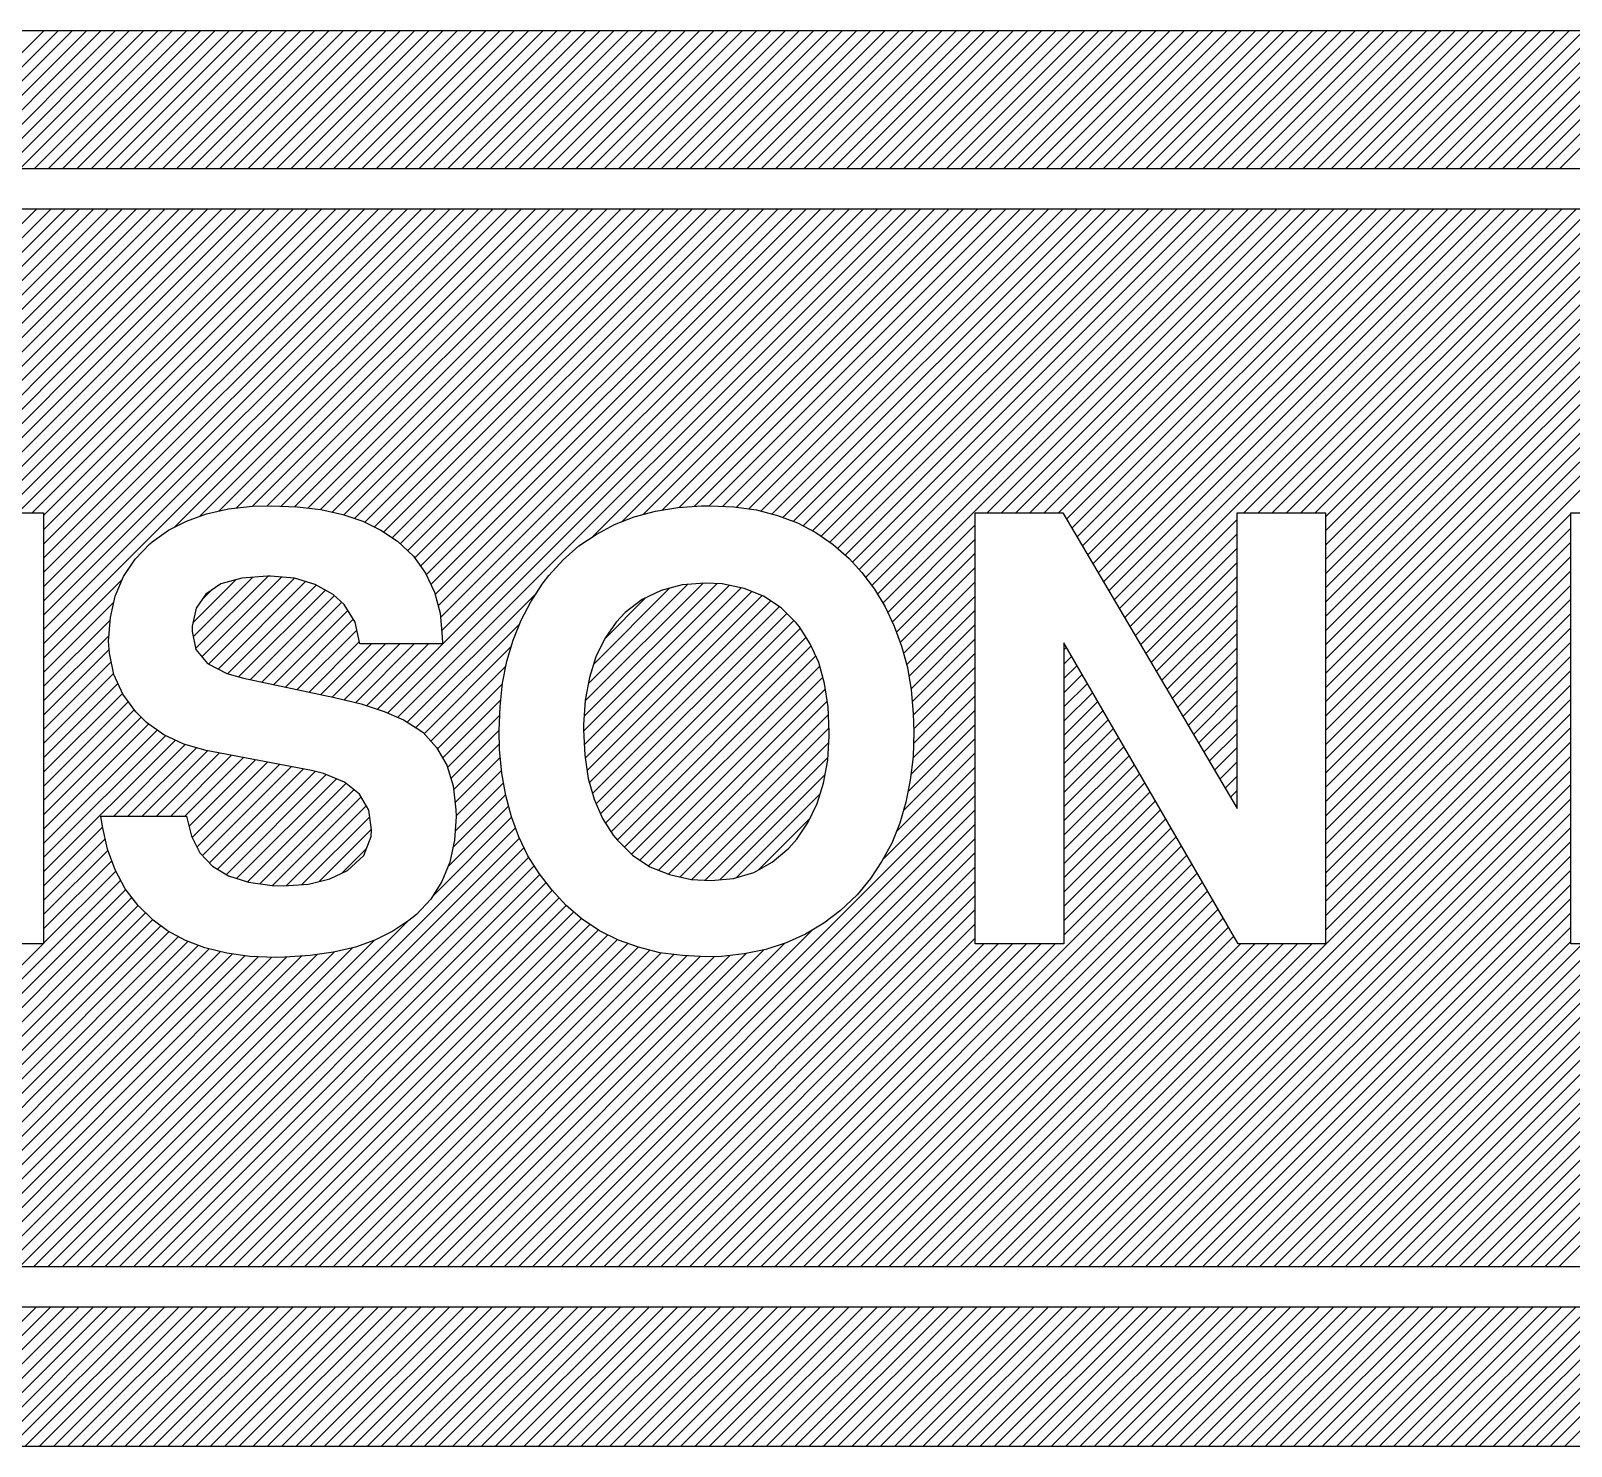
# Model space of a CAD drawing. Extents: x 0 to 40200, y 0 to 28450.
# Drawn here: x 37500 to 38264, y 4200 to 4902 of the extents above; entities that cross this region are included whole.
import ezdxf

# ---------------------------------------------------------------- set-up
doc = ezdxf.new("R2010")
doc.units = 0
doc.layers.get('0').update_dxf_attribs({"linetype": 'CONTINUOUS'})

# ---------------------------------------------------------------- blocks, each defined once
blk = doc.blocks.new('*X10')
at = {"color": 172, "linetype": 'CONTINUOUS'}
for points in [[(37352.31, 4662.77), (37503.14, 4813.59)], [(37359.11, 4662.49), (37510.21, 4813.59)], [(37365.38, 4661.69), (37517.28, 4813.59)], [(37371.45, 4660.69), (37524.35, 4813.59)], [(37376.99, 4659.16), (37531.42, 4813.59)], [(37382.45, 4657.55), (37538.49, 4813.59)], [(37387.41, 4655.43), (37545.57, 4813.59)], [(37392.34, 4653.3), (37552.64, 4813.59)], [(37396.71, 4650.59), (37559.71, 4813.59)], [(37401.06, 4647.87), (37566.78, 4813.59)], [(37404.84, 4644.58), (37573.85, 4813.59)], [(37408.63, 4641.3), (37580.92, 4813.59)], [(37411.77, 4637.37), (37587.99, 4813.59)], [(37414.77, 4633.3), (37595.06, 4813.59)], [(37417.1, 4628.56), (37602.13, 4813.59)], [(37419.21, 4623.59), (37609.21, 4813.59)], [(37465.59, 4662.9), (37616.28, 4813.59)], [(37472.66, 4662.9), (37623.35, 4813.59)], [(37479.73, 4662.9), (37630.42, 4813.59)], [(37486.8, 4662.9), (37637.49, 4813.59)], [(37493.87, 4662.9), (37644.56, 4813.59)], [(37500.94, 4662.9), (37651.63, 4813.59)], [(37506.68, 4597.93), (37722.34, 4813.59)], [(37506.68, 4605), (37715.27, 4813.59)], [(37506.68, 4612.07), (37708.2, 4813.59)], [(37506.68, 4619.15), (37701.13, 4813.59)], [(37506.68, 4626.22), (37694.06, 4813.59)], [(37506.68, 4633.29), (37686.99, 4813.59)], [(37506.68, 4640.36), (37679.92, 4813.59)], [(37506.68, 4647.43), (37672.84, 4813.59)], [(37506.68, 4654.5), (37665.77, 4813.59)], [(37506.68, 4661.57), (37658.7, 4813.59)], [(37571.79, 4655.97), (37729.41, 4813.59)], [(37584.13, 4661.23), (37736.48, 4813.59)], [(37593.81, 4663.85), (37743.56, 4813.59)], [(37602.35, 4665.32), (37750.63, 4813.59)], [(37610.32, 4666.21), (37757.7, 4813.59)], [(37617.58, 4666.4), (37764.77, 4813.59)], [(37624.51, 4666.26), (37771.84, 4813.59)], [(37631.32, 4666.01), (37778.91, 4813.59)], [(37637.69, 4665.3), (37785.98, 4813.59)], [(37643.98, 4664.52), (37793.05, 4813.59)], [(37649.81, 4663.28), (37800.12, 4813.59)], [(37655.58, 4661.98), (37807.2, 4813.59)], [(37660.84, 4660.16), (37814.27, 4813.59)], [(37665.98, 4658.24), (37821.34, 4813.59)], [(37670.72, 4655.9), (37828.41, 4813.59)], [(37672.26, 4565.52), (37920.33, 4813.59)], [(37675.3, 4653.41), (37835.48, 4813.59)], [(37677.43, 4563.62), (37927.4, 4813.59)], [(37679.55, 4650.59), (37842.55, 4813.59)], [(37682.35, 4561.47), (37934.47, 4813.59)], [(37683.57, 4647.54), (37849.62, 4813.59)], [(37687.19, 4644.09), (37856.69, 4813.59)], [(37690.68, 4640.51), (37863.76, 4813.59)], [(37693.64, 4636.4), (37870.83, 4813.59)], [(37696.48, 4632.16), (37877.91, 4813.59)], [(37698.73, 4627.35), (37884.98, 4813.59)], [(37700.82, 4622.37), (37892.05, 4813.59)], [(37702.33, 4616.8), (37899.12, 4813.59)], [(37703.52, 4610.93), (37906.19, 4813.59)], [(37704.14, 4604.47), (37913.26, 4813.59)], [(37779.09, 4651.14), (37941.55, 4813.59)], [(37793.66, 4658.64), (37948.62, 4813.59)], [(37804.29, 4662.2), (37955.69, 4813.59)], [(37813.48, 4664.31), (37962.76, 4813.59)], [(37821.88, 4665.64), (37969.83, 4813.59)], [(37829.5, 4666.2), (37976.9, 4813.59)], [(37836.83, 4666.46), (37983.97, 4813.59)], [(37843.64, 4666.19), (37991.04, 4813.59)], [(37850.31, 4665.79), (37998.11, 4813.59)], [(37856.5, 4664.91), (38005.18, 4813.59)], [(37862.46, 4663.8), (38012.26, 4813.59)], [(37868.08, 4662.35), (38019.33, 4813.59)], [(37873.42, 4660.62), (38026.4, 4813.59)], [(37878.54, 4658.66), (38033.47, 4813.59)], [(37883.38, 4656.43), (38040.54, 4813.59)], [(37888.03, 4654.01), (38047.61, 4813.59)], [(37892.39, 4651.3), (38054.68, 4813.59)], [(37896.59, 4648.43), (38061.75, 4813.59)], [(37900.52, 4645.29), (38068.82, 4813.59)], [(37904.26, 4641.96), (38075.9, 4813.59)], [(37907.84, 4638.46), (38082.97, 4813.59)], [(37911.24, 4634.8), (38090.04, 4813.59)], [(37914.42, 4630.9), (38097.11, 4813.59)], [(37917.45, 4626.86), (38104.18, 4813.59)], [(37920.26, 4622.61), (38111.25, 4813.59)], [(37922.91, 4618.18), (38118.32, 4813.59)], [(37974.7, 4662.9), (38125.39, 4813.59)], [(37981.77, 4662.9), (38132.46, 4813.59)], [(37988.85, 4662.9), (38139.54, 4813.59)], [(37995.92, 4662.9), (38146.61, 4813.59)], [(38002.99, 4662.9), (38153.68, 4813.59)], [(38010.06, 4662.9), (38160.75, 4813.59)], [(38014, 4659.78), (38167.82, 4813.59)], [(38016.63, 4655.33), (38174.89, 4813.59)], [(38019.25, 4650.88), (38181.96, 4813.59)], [(38021.87, 4646.43), (38189.03, 4813.59)], [(38024.5, 4641.98), (38196.1, 4813.59)], [(38027.12, 4637.54), (38203.17, 4813.59)], [(38029.74, 4633.09), (38210.25, 4813.59)], [(38032.37, 4628.64), (38217.32, 4813.59)], [(38034.99, 4624.19), (38224.39, 4813.59)], [(38037.61, 4619.75), (38231.46, 4813.59)], [(38040.24, 4615.3), (38238.53, 4813.59)], [(38042.86, 4610.85), (38245.6, 4813.59)], [(38101.98, 4662.9), (38252.67, 4813.59)], [(38109.05, 4662.9), (38259.74, 4813.59)], [(38116.12, 4662.9), (38266.81, 4813.59)], [(38123.2, 4662.9), (38273.89, 4813.59)], [(38130.27, 4662.9), (38280.96, 4813.59)], [(38137.34, 4662.9), (38288.03, 4813.59)], [(38142.51, 4547.87), (38408.24, 4813.59)], [(38142.51, 4554.94), (38401.16, 4813.59)], [(38142.51, 4562.01), (38394.09, 4813.59)], [(38142.51, 4569.08), (38387.02, 4813.59)], [(38142.51, 4576.15), (38379.95, 4813.59)], [(38142.51, 4583.22), (38372.88, 4813.59)], [(38142.51, 4590.29), (38365.81, 4813.59)], [(38142.51, 4597.36), (38358.74, 4813.59)], [(38142.51, 4604.43), (38351.67, 4813.59)], [(38142.51, 4611.51), (38344.6, 4813.59)], [(38142.51, 4618.58), (38337.53, 4813.59)], [(38142.51, 4625.65), (38330.45, 4813.59)], [(38142.51, 4632.72), (38323.38, 4813.59)], [(38142.51, 4639.79), (38316.31, 4813.59)], [(38142.51, 4646.86), (38309.24, 4813.59)], [(38142.51, 4653.93), (38302.17, 4813.59)], [(38142.51, 4661), (38295.1, 4813.59)], [(38142.51, 4540.79), (38264.16, 4662.45)], [(37925.35, 4613.54), (37968.79, 4656.99)], [(38045.48, 4606.4), (38098.65, 4659.57)], [(38142.51, 4533.72), (38264.16, 4655.38)], [(37927.62, 4608.75), (37968.79, 4649.92)], [(38048.11, 4601.95), (38098.65, 4652.5)], [(38142.51, 4526.65), (38264.16, 4648.31)], [(37929.69, 4603.75), (37968.79, 4642.85)], [(38050.73, 4597.51), (38098.65, 4645.43)], [(38053.35, 4593.06), (38098.65, 4638.36)], [(38142.51, 4519.58), (38264.16, 4641.23)], [(37580.85, 4601.39), (37610.44, 4630.98)], [(37582.07, 4595.54), (37618.07, 4631.54)], [(37585.13, 4591.53), (37624.64, 4631.04)], [(37588.52, 4587.85), (37631.11, 4630.44)], [(37931.6, 4598.59), (37968.79, 4635.78)], [(38055.98, 4588.61), (38098.65, 4631.29)], [(38142.51, 4512.51), (38264.16, 4634.16)], [(37506.68, 4590.86), (37545.63, 4629.81)], [(37580.69, 4608.3), (37602.15, 4629.77)], [(37585.56, 4620.24), (37589.44, 4624.12)], [(37593.18, 4585.43), (37636.57, 4628.82)], [(37597.88, 4583.06), (37641.92, 4627.11)], [(37603.39, 4581.5), (37646.47, 4624.58)], [(37687.03, 4559.08), (37751.07, 4623.12)], [(37933.24, 4593.16), (37968.79, 4628.71)], [(38058.6, 4584.16), (38098.65, 4624.22)], [(38142.51, 4505.44), (38264.16, 4627.09)], [(37506.68, 4583.79), (37541.52, 4618.63)], [(37609.09, 4580.13), (37650.87, 4621.92)], [(37614.94, 4578.91), (37654.57, 4618.55)], [(37934.73, 4587.58), (37968.79, 4621.63)], [(38061.22, 4579.72), (38098.65, 4617.14)], [(38142.51, 4498.37), (38264.16, 4620.02)], [(37506.68, 4576.72), (37539.67, 4609.7)], [(37620.78, 4577.68), (37657.59, 4614.49)], [(37626.63, 4576.46), (37660.27, 4610.1)], [(37691.37, 4556.35), (37742.75, 4607.72)], [(37935.9, 4581.67), (37968.79, 4614.56)], [(37936.96, 4575.66), (37968.79, 4607.49)], [(38063.85, 4575.27), (38098.65, 4610.07)], [(38142.51, 4491.3), (38264.16, 4612.95)], [(37506.68, 4569.65), (37539.1, 4602.07)], [(37632.48, 4575.24), (37662, 4604.76)], [(37937.55, 4569.18), (37968.79, 4600.42)], [(38066.47, 4570.82), (38098.65, 4603)], [(38142.51, 4484.23), (38264.16, 4605.88)], [(37506.68, 4562.58), (37539.16, 4595.06)], [(37638.33, 4574.01), (37663.26, 4598.94)], [(37644.17, 4572.79), (37669.23, 4597.85)], [(37650.02, 4571.57), (37676.3, 4597.85)], [(37655.75, 4570.22), (37683.38, 4597.85)], [(37661.46, 4568.86), (37690.45, 4597.85)], [(37666.96, 4567.29), (37697.52, 4597.85)], [(37695.39, 4553.29), (37738.64, 4596.54)], [(37938.06, 4562.62), (37968.79, 4593.35)], [(38012.77, 4594.9), (38014.07, 4596.21)], [(38069.09, 4566.37), (38098.65, 4595.93)], [(38142.51, 4477.16), (38264.16, 4598.81)], [(37506.68, 4555.51), (37540.17, 4589)], [(37698.77, 4549.6), (37736, 4586.83)], [(37938.24, 4555.73), (37968.79, 4586.28)], [(38012.77, 4587.83), (38016.67, 4591.73)], [(38012.77, 4580.76), (38019.26, 4587.25)], [(38071.72, 4561.93), (38098.65, 4588.86)], [(38142.51, 4470.08), (38264.16, 4591.74)], [(38142.51, 4463.01), (38264.16, 4584.67)], [(38159.5, 4289.09), (38460.79, 4590.38)], [(37506.68, 4548.43), (37541.4, 4583.15)], [(37506.68, 4541.36), (37543.53, 4578.21)], [(37702.02, 4545.78), (37734.27, 4578.03)], [(37938.12, 4548.54), (37968.79, 4579.21)], [(38012.77, 4573.69), (38021.85, 4582.77)], [(38012.77, 4566.62), (38024.44, 4578.29)], [(38074.34, 4557.48), (38098.65, 4581.79)], [(38142.51, 4455.94), (38264.16, 4577.59)], [(38166.57, 4289.09), (38460.79, 4583.3)], [(37506.68, 4534.29), (37545.72, 4573.34)], [(37506.68, 4527.22), (37548.66, 4569.2)], [(37704.58, 4541.27), (37733.43, 4570.12)], [(37937.84, 4541.18), (37968.79, 4572.14)], [(37982.73, 4289.09), (38264.16, 4570.52)], [(38012.77, 4559.55), (38027.03, 4573.81)], [(38012.77, 4552.48), (38029.62, 4569.33)], [(38076.96, 4553.03), (38098.65, 4574.72)], [(38173.64, 4289.09), (38460.79, 4576.23)], [(37506.68, 4520.15), (37551.66, 4565.13)], [(37706.96, 4536.58), (37732.91, 4562.53)], [(37936.9, 4533.18), (37968.79, 4565.07)], [(37989.8, 4289.09), (38264.16, 4563.45)], [(38012.77, 4545.41), (38032.21, 4564.85)], [(38079.59, 4548.58), (38098.65, 4567.65)], [(38180.72, 4289.09), (38460.79, 4569.16)], [(38187.79, 4289.09), (38460.79, 4562.09)], [(37506.68, 4513.08), (37555.07, 4561.47)], [(37506.68, 4506.01), (37558.77, 4558.1)], [(37506.68, 4498.94), (37562.92, 4555.18)], [(37708.63, 4531.18), (37732.61, 4555.16)], [(37935.43, 4524.63), (37968.79, 4557.99)], [(37996.87, 4289.09), (38264.16, 4556.38)], [(38012.77, 4538.34), (38034.8, 4560.37)], [(38012.77, 4531.26), (38037.39, 4555.89)], [(38082.21, 4544.13), (38098.65, 4560.58)], [(38194.86, 4289.09), (38460.79, 4555.02)], [(37506.68, 4491.87), (37567.19, 4552.37)], [(37506.68, 4484.79), (37572, 4550.11)], [(37541.42, 4512.46), (37576.89, 4547.94)], [(37548.49, 4512.46), (37582.43, 4546.4)], [(37710.02, 4525.5), (37732.76, 4548.24)], [(37933.19, 4515.32), (37968.79, 4550.92)], [(38003.94, 4289.09), (38264.16, 4549.31)], [(38012.77, 4524.19), (38039.98, 4551.41)], [(38012.77, 4517.12), (38042.58, 4546.93)], [(38084.83, 4539.69), (38098.65, 4553.5)], [(38087.46, 4535.24), (38098.65, 4546.43)], [(38201.93, 4289.09), (38460.79, 4547.95)], [(37555.56, 4512.46), (37588.01, 4544.91)], [(37562.63, 4512.46), (37593.95, 4543.78)], [(37569.7, 4512.46), (37599.89, 4542.65)], [(37576.77, 4512.46), (37605.84, 4541.52)], [(37578.85, 4507.46), (37611.78, 4540.39)], [(37580.38, 4501.92), (37617.72, 4539.26)], [(37710.74, 4519.15), (37733.2, 4541.61)], [(37929.61, 4504.67), (37968.79, 4543.85)], [(38011.01, 4289.09), (38264.16, 4542.24)], [(38012.77, 4510.05), (38045.17, 4542.45)], [(38090.08, 4530.79), (38098.65, 4539.36)], [(38209, 4289.09), (38460.79, 4540.88)], [(37582.76, 4497.23), (37623.66, 4538.13)], [(37585.53, 4492.93), (37629.6, 4537)], [(37588.93, 4489.26), (37635.54, 4535.87)], [(37592.91, 4486.17), (37641.4, 4534.66)], [(37597.31, 4483.5), (37646.89, 4533.08)], [(37602.41, 4481.52), (37651.9, 4531.01)], [(37711.26, 4512.6), (37733.81, 4535.15)], [(37922.99, 4490.98), (37968.79, 4536.78)], [(38012.77, 4502.98), (38047.76, 4537.97)], [(38012.77, 4495.91), (38050.35, 4533.49)], [(38018.08, 4289.09), (38264.16, 4535.17)], [(38092.7, 4526.34), (38098.65, 4532.29)], [(38152.43, 4289.09), (38398.75, 4535.41)], [(38216.07, 4289.09), (38460.79, 4533.81)], [(37607.74, 4479.79), (37656.69, 4528.73)], [(37613.89, 4478.86), (37660.61, 4525.58)], [(37710.75, 4505.01), (37734.77, 4529.04)], [(37728.17, 4289.09), (37968.79, 4529.71)], [(38012.77, 4488.84), (38052.94, 4529.01)], [(38012.77, 4481.77), (38055.53, 4524.53)], [(38025.15, 4289.09), (38264.16, 4528.1)], [(38095.33, 4521.9), (38098.65, 4525.22)], [(38223.14, 4289.09), (38460.79, 4526.74)], [(37620.13, 4478.03), (37664.13, 4522.03)], [(37627.18, 4478.02), (37666.69, 4517.53)], [(37707.09, 4487.22), (37737.29, 4517.42)], [(37709.63, 4496.83), (37735.83, 4523.02)], [(37735.24, 4289.09), (37968.79, 4522.64)], [(38012.77, 4474.7), (38058.12, 4520.05)], [(38032.22, 4289.09), (38264.16, 4521.03)], [(38097.95, 4517.45), (38098.65, 4518.15)], [(38230.21, 4289.09), (38460.79, 4519.67)], [(37634.78, 4478.54), (37668.4, 4512.16)], [(37699.37, 4472.42), (37738.8, 4511.86)], [(37742.31, 4289.09), (37968.79, 4515.57)], [(37749.38, 4289.09), (37968.79, 4508.5)], [(38012.77, 4467.63), (38060.71, 4515.57)], [(38012.77, 4460.55), (38063.3, 4511.09)], [(38039.29, 4289.09), (38264.16, 4513.96)], [(38237.28, 4289.09), (38460.79, 4512.59)], [(37506.68, 4477.72), (37535.92, 4506.96)], [(37506.68, 4470.65), (37537.18, 4501.15)], [(37523.11, 4289.09), (37740.71, 4506.7)], [(37530.18, 4289.09), (37742.67, 4501.58)], [(37643.35, 4480.04), (37669.33, 4506.02)], [(37756.45, 4289.09), (37968.79, 4501.43)], [(37855.45, 4289.09), (38068.49, 4502.13)], [(38012.77, 4453.48), (38065.89, 4506.61)], [(38046.36, 4289.09), (38264.16, 4506.88)], [(38244.35, 4289.09), (38460.79, 4505.52)], [(37506.68, 4463.58), (37538.52, 4495.42)], [(37537.25, 4289.09), (37744.97, 4496.81)], [(37654.52, 4484.15), (37666.84, 4496.46)], [(37763.52, 4289.09), (37968.79, 4494.35)], [(37862.52, 4289.09), (38071.08, 4497.65)], [(37869.59, 4289.09), (38073.67, 4493.17)], [(38053.44, 4289.09), (38264.16, 4499.81)], [(38251.43, 4289.09), (38460.79, 4498.45)], [(37506.68, 4456.51), (37540.43, 4490.25)], [(37506.68, 4449.44), (37542.41, 4485.16)], [(37544.32, 4289.09), (37747.33, 4492.1)], [(37551.39, 4289.09), (37750.07, 4487.77)], [(37770.59, 4289.09), (37968.79, 4487.28)], [(37876.66, 4289.09), (38076.26, 4488.69)], [(38060.51, 4289.09), (38264.16, 4492.74)], [(38067.58, 4289.09), (38264.16, 4485.67)], [(38258.5, 4289.09), (38460.79, 4491.38)], [(37353.4, 4289.09), (37544.88, 4480.57)], [(37558.46, 4289.09), (37752.86, 4483.48)], [(37565.53, 4289.09), (37755.91, 4479.47)], [(37777.66, 4289.09), (37968.79, 4480.21)], [(37883.73, 4289.09), (38078.85, 4484.21)], [(37890.8, 4289.09), (38081.44, 4479.73)], [(38074.65, 4289.09), (38264.16, 4478.6)], [(37360.47, 4289.09), (37547.42, 4476.04)], [(37367.54, 4289.09), (37550.48, 4472.02)], [(37572.6, 4289.09), (37759, 4475.49)], [(37579.67, 4289.09), (37762.42, 4471.84)], [(37784.74, 4289.09), (37968.79, 4473.14)], [(37897.87, 4289.09), (38084.03, 4475.25)], [(37904.94, 4289.09), (38086.62, 4470.77)], [(38081.72, 4289.09), (38264.16, 4471.53)], [(37374.61, 4289.09), (37553.56, 4468.04)], [(37381.68, 4289.09), (37557.16, 4464.56)], [(37586.75, 4289.09), (37765.84, 4468.19)], [(37593.82, 4289.09), (37769.67, 4464.94)], [(37791.81, 4289.09), (37968.79, 4466.07)], [(37912.01, 4289.09), (38089.21, 4466.29)], [(38088.79, 4289.09), (38264.16, 4464.46)], [(37388.76, 4289.09), (37560.75, 4461.08)], [(37395.83, 4289.09), (37564.78, 4458.04)], [(37402.9, 4289.09), (37568.95, 4455.14)], [(37516.03, 4289.09), (37687.25, 4460.3)], [(37600.89, 4289.09), (37773.5, 4461.7)], [(37607.96, 4289.09), (37777.69, 4458.81)], [(37615.03, 4289.09), (37781.92, 4455.97)], [(37721.1, 4289.09), (37887.79, 4455.78)], [(37798.88, 4289.09), (37968.79, 4459)], [(37919.09, 4289.09), (38091.8, 4461.81)], [(37926.16, 4289.09), (38094.4, 4457.33)], [(38095.86, 4289.09), (38264.16, 4457.39)], [(37346.33, 4289.09), (37506.36, 4449.12)], [(37409.97, 4289.09), (37573.56, 4452.68)], [(37417.04, 4289.09), (37578.3, 4450.35)], [(37424.11, 4289.09), (37583.42, 4448.4)], [(37501.89, 4289.09), (37660.04, 4447.23)], [(37508.96, 4289.09), (37670.76, 4450.89)], [(37622.1, 4289.09), (37786.57, 4453.56)], [(37629.17, 4289.09), (37791.28, 4451.2)], [(37636.24, 4289.09), (37796.44, 4449.28)], [(37643.31, 4289.09), (37801.65, 4447.42)], [(37714.02, 4289.09), (37874.3, 4449.36)], [(37805.95, 4289.09), (37968.79, 4451.93)], [(37813.02, 4289.09), (37973.05, 4449.12)], [(37820.09, 4289.09), (37980.13, 4449.12)], [(37827.16, 4289.09), (37987.2, 4449.12)], [(37834.23, 4289.09), (37994.27, 4449.12)], [(37841.3, 4289.09), (38001.34, 4449.12)], [(37848.37, 4289.09), (38008.41, 4449.12)], [(37933.23, 4289.09), (38096.99, 4452.85)], [(37940.3, 4289.09), (38100.33, 4449.12)], [(37947.37, 4289.09), (38107.4, 4449.12)], [(37954.44, 4289.09), (38114.48, 4449.12)], [(37961.51, 4289.09), (38121.55, 4449.12)], [(37968.58, 4289.09), (38128.62, 4449.12)], [(37975.65, 4289.09), (38135.69, 4449.12)], [(38102.93, 4289.09), (38264.16, 4450.32)], [(38110, 4289.09), (38270.04, 4449.12)], [(38117.08, 4289.09), (38277.11, 4449.12)], [(38124.15, 4289.09), (38284.18, 4449.12)], [(38131.22, 4289.09), (38291.25, 4449.12)], [(38138.29, 4289.09), (38298.32, 4449.12)], [(38145.36, 4289.09), (38305.39, 4449.12)], [(37431.18, 4289.09), (37588.74, 4446.65)], [(37438.25, 4289.09), (37594.4, 4445.23)], [(37445.32, 4289.09), (37600.31, 4444.07)], [(37452.4, 4289.09), (37606.52, 4443.21)], [(37459.47, 4289.09), (37613.09, 4442.71)], [(37466.54, 4289.09), (37619.9, 4442.45)], [(37473.61, 4289.09), (37627.07, 4442.55)], [(37480.68, 4289.09), (37634.58, 4442.99)], [(37487.75, 4289.09), (37642.43, 4443.77)], [(37494.82, 4289.09), (37650.75, 4445.01)], [(37650.39, 4289.09), (37807.29, 4445.99)], [(37657.46, 4289.09), (37813, 4444.63)], [(37664.53, 4289.09), (37819.25, 4443.81)], [(37671.6, 4289.09), (37825.65, 4443.14)], [(37678.67, 4289.09), (37832.37, 4442.79)], [(37685.74, 4289.09), (37839.41, 4442.76)], [(37692.81, 4289.09), (37847.06, 4443.33)], [(37699.88, 4289.09), (37855.09, 4444.3)], [(37706.95, 4289.09), (37863.98, 4446.12)]]:
    blk.add_lwpolyline(points, dxfattribs=at)
blk = doc.blocks.new('*X11')
at = {"color": 172, "linetype": 'CONTINUOUS'}
for points in [[(37774.52, 4554.65), (37846.78, 4626.9)], [(37774.79, 4561.98), (37840.58, 4627.77)], [(37774.85, 4547.9), (37852.66, 4625.71)], [(37775.31, 4569.58), (37833.75, 4628.01)], [(37775.31, 4541.29), (37857.94, 4623.92)], [(37776.87, 4578.21), (37826.02, 4627.35)], [(37779.51, 4587.92), (37817.1, 4625.51)], [(37776.23, 4535.14), (37863.01, 4621.92)], [(37777.38, 4529.22), (37867.4, 4619.24)], [(37778.93, 4523.7), (37871.65, 4616.42)], [(37784.99, 4600.46), (37805.25, 4620.73)], [(37780.78, 4518.48), (37875.33, 4613.03)], [(37782.94, 4513.57), (37878.86, 4609.49)], [(37785.43, 4508.98), (37882.1, 4605.65)], [(37788.16, 4504.65), (37884.84, 4601.32)], [(37791.17, 4500.58), (37887.45, 4596.86)], [(37794.72, 4497.06), (37889.64, 4591.98)], [(37798.29, 4493.56), (37891.62, 4586.89)], [(37802.45, 4490.65), (37893.18, 4581.38)], [(37806.71, 4487.83), (37894.46, 4575.58)], [(37811.6, 4485.66), (37895.37, 4569.43)], [(37816.64, 4483.62), (37895.96, 4562.94)], [(37822.38, 4482.29), (37896.28, 4556.2)], [(37828.23, 4481.08), (37896.19, 4549.03)], [(37834.89, 4480.67), (37895.73, 4541.51)], [(37842.17, 4480.87), (37894.34, 4533.04)], [(37850.26, 4481.89), (37891.89, 4523.52)], [(37861.14, 4485.7), (37886.99, 4511.55)]]:
    blk.add_lwpolyline(points, dxfattribs=at)
blk = doc.blocks.new('*X12')
at = {"color": 172, "linetype": 'CONTINUOUS'}
for points in [[(37438.29, 4833.59), (37506.75, 4902.05)], [(37445.36, 4833.59), (37513.82, 4902.05)], [(37452.43, 4833.59), (37520.89, 4902.05)], [(37459.5, 4833.59), (37527.96, 4902.05)], [(37466.57, 4833.59), (37535.03, 4902.05)], [(37473.64, 4833.59), (37542.1, 4902.05)], [(37480.71, 4833.59), (37549.17, 4902.05)], [(37487.78, 4833.59), (37556.24, 4902.05)], [(37494.85, 4833.59), (37563.32, 4902.05)], [(37501.93, 4833.59), (37570.39, 4902.05)], [(37509, 4833.59), (37577.46, 4902.05)], [(37516.07, 4833.59), (37584.53, 4902.05)], [(37523.14, 4833.59), (37591.6, 4902.05)], [(37530.21, 4833.59), (37598.67, 4902.05)], [(37537.28, 4833.59), (37605.74, 4902.05)], [(37544.35, 4833.59), (37612.81, 4902.05)], [(37551.42, 4833.59), (37619.88, 4902.05)], [(37558.49, 4833.59), (37626.96, 4902.05)], [(37565.57, 4833.59), (37634.03, 4902.05)], [(37572.64, 4833.59), (37641.1, 4902.05)], [(37579.71, 4833.59), (37648.17, 4902.05)], [(37586.78, 4833.59), (37655.24, 4902.05)], [(37593.85, 4833.59), (37662.31, 4902.05)], [(37600.92, 4833.59), (37669.38, 4902.05)], [(37607.99, 4833.59), (37676.45, 4902.05)], [(37615.06, 4833.59), (37683.52, 4902.05)], [(37622.13, 4833.59), (37690.59, 4902.05)], [(37629.21, 4833.59), (37697.67, 4902.05)], [(37636.28, 4833.59), (37704.74, 4902.05)], [(37643.35, 4833.59), (37711.81, 4902.05)], [(37650.42, 4833.59), (37718.88, 4902.05)], [(37657.49, 4833.59), (37725.95, 4902.05)], [(37664.56, 4833.59), (37733.02, 4902.05)], [(37671.63, 4833.59), (37740.09, 4902.05)], [(37678.7, 4833.59), (37747.16, 4902.05)], [(37685.77, 4833.59), (37754.23, 4902.05)], [(37692.84, 4833.59), (37761.31, 4902.05)], [(37699.92, 4833.59), (37768.38, 4902.05)], [(37706.99, 4833.59), (37775.45, 4902.05)], [(37714.06, 4833.59), (37782.52, 4902.05)], [(37721.13, 4833.59), (37789.59, 4902.05)], [(37728.2, 4833.59), (37796.66, 4902.05)], [(37735.27, 4833.59), (37803.73, 4902.05)], [(37742.34, 4833.59), (37810.8, 4902.05)], [(37749.41, 4833.59), (37817.87, 4902.05)], [(37756.48, 4833.59), (37824.95, 4902.05)], [(37763.56, 4833.59), (37832.02, 4902.05)], [(37770.63, 4833.59), (37839.09, 4902.05)], [(37777.7, 4833.59), (37846.16, 4902.05)], [(37784.77, 4833.59), (37853.23, 4902.05)], [(37791.84, 4833.59), (37860.3, 4902.05)], [(37798.91, 4833.59), (37867.37, 4902.05)], [(37805.98, 4833.59), (37874.44, 4902.05)], [(37813.05, 4833.59), (37881.51, 4902.05)], [(37820.12, 4833.59), (37888.58, 4902.05)], [(37827.2, 4833.59), (37895.66, 4902.05)], [(37834.27, 4833.59), (37902.73, 4902.05)], [(37841.34, 4833.59), (37909.8, 4902.05)], [(37848.41, 4833.59), (37916.87, 4902.05)], [(37855.48, 4833.59), (37923.94, 4902.05)], [(37862.55, 4833.59), (37931.01, 4902.05)], [(37869.62, 4833.59), (37938.08, 4902.05)], [(37876.69, 4833.59), (37945.15, 4902.05)], [(37883.76, 4833.59), (37952.22, 4902.05)], [(37890.83, 4833.59), (37959.3, 4902.05)], [(37897.91, 4833.59), (37966.37, 4902.05)], [(37904.98, 4833.59), (37973.44, 4902.05)], [(37912.05, 4833.59), (37980.51, 4902.05)], [(37919.12, 4833.59), (37987.58, 4902.05)], [(37926.19, 4833.59), (37994.65, 4902.05)], [(37933.26, 4833.59), (38001.72, 4902.05)], [(37940.33, 4833.59), (38008.79, 4902.05)], [(37947.4, 4833.59), (38015.86, 4902.05)], [(37954.47, 4833.59), (38022.94, 4902.05)], [(37961.55, 4833.59), (38030.01, 4902.05)], [(37968.62, 4833.59), (38037.08, 4902.05)], [(37975.69, 4833.59), (38044.15, 4902.05)], [(37982.76, 4833.59), (38051.22, 4902.05)], [(37989.83, 4833.59), (38058.29, 4902.05)], [(37996.9, 4833.59), (38065.36, 4902.05)], [(38003.97, 4833.59), (38072.43, 4902.05)], [(38011.04, 4833.59), (38079.5, 4902.05)], [(38018.11, 4833.59), (38086.57, 4902.05)], [(38025.18, 4833.59), (38093.65, 4902.05)], [(38032.26, 4833.59), (38100.72, 4902.05)], [(38039.33, 4833.59), (38107.79, 4902.05)], [(38046.4, 4833.59), (38114.86, 4902.05)], [(38053.47, 4833.59), (38121.93, 4902.05)], [(38060.54, 4833.59), (38129, 4902.05)], [(38067.61, 4833.59), (38136.07, 4902.05)], [(38074.68, 4833.59), (38143.14, 4902.05)], [(38081.75, 4833.59), (38150.21, 4902.05)], [(38088.82, 4833.59), (38157.29, 4902.05)], [(38095.9, 4833.59), (38164.36, 4902.05)], [(38102.97, 4833.59), (38171.43, 4902.05)], [(38110.04, 4833.59), (38178.5, 4902.05)], [(38117.11, 4833.59), (38185.57, 4902.05)], [(38124.18, 4833.59), (38192.64, 4902.05)], [(38131.25, 4833.59), (38199.71, 4902.05)], [(38138.32, 4833.59), (38206.78, 4902.05)], [(38145.39, 4833.59), (38213.85, 4902.05)], [(38152.46, 4833.59), (38220.93, 4902.05)], [(38159.54, 4833.59), (38228, 4902.05)], [(38166.61, 4833.59), (38235.07, 4902.05)], [(38173.68, 4833.59), (38242.14, 4902.05)], [(38180.75, 4833.59), (38249.21, 4902.05)], [(38187.82, 4833.59), (38256.28, 4902.05)], [(38194.89, 4833.59), (38263.35, 4902.05)], [(38201.96, 4833.59), (38270.42, 4902.05)], [(38209.03, 4833.59), (38277.49, 4902.05)], [(38216.1, 4833.59), (38284.56, 4902.05)], [(38223.17, 4833.59), (38291.64, 4902.05)], [(38230.25, 4833.59), (38298.71, 4902.05)], [(38237.32, 4833.59), (38305.78, 4902.05)], [(38244.39, 4833.59), (38312.85, 4902.05)], [(38251.46, 4833.59), (38319.92, 4902.05)], [(38258.53, 4833.59), (38326.99, 4902.05)], [(37433.9, 4199.88), (37503.11, 4269.09)], [(37440.97, 4199.88), (37510.18, 4269.09)], [(37448.04, 4199.88), (37517.25, 4269.09)], [(37455.11, 4199.88), (37524.32, 4269.09)], [(37462.18, 4199.88), (37531.39, 4269.09)], [(37469.25, 4199.88), (37538.46, 4269.09)], [(37476.33, 4199.88), (37545.53, 4269.09)], [(37483.4, 4199.88), (37552.6, 4269.09)], [(37490.47, 4199.88), (37559.67, 4269.09)], [(37497.54, 4199.88), (37566.75, 4269.09)], [(37504.61, 4199.88), (37573.82, 4269.09)], [(37511.68, 4199.88), (37580.89, 4269.09)], [(37518.75, 4199.88), (37587.96, 4269.09)], [(37525.82, 4199.88), (37595.03, 4269.09)], [(37532.89, 4199.88), (37602.1, 4269.09)], [(37539.97, 4199.88), (37609.17, 4269.09)], [(37547.04, 4199.88), (37616.24, 4269.09)], [(37554.11, 4199.88), (37623.31, 4269.09)], [(37561.18, 4199.88), (37630.39, 4269.09)], [(37568.25, 4199.88), (37637.46, 4269.09)], [(37575.32, 4199.88), (37644.53, 4269.09)], [(37582.39, 4199.88), (37651.6, 4269.09)], [(37589.46, 4199.88), (37658.67, 4269.09)], [(37596.53, 4199.88), (37665.74, 4269.09)], [(37603.61, 4199.88), (37672.81, 4269.09)], [(37610.68, 4199.88), (37679.88, 4269.09)], [(37617.75, 4199.88), (37686.95, 4269.09)], [(37624.82, 4199.88), (37694.02, 4269.09)], [(37631.89, 4199.88), (37701.1, 4269.09)], [(37638.96, 4199.88), (37708.17, 4269.09)], [(37646.03, 4199.88), (37715.24, 4269.09)], [(37653.1, 4199.88), (37722.31, 4269.09)], [(37660.17, 4199.88), (37729.38, 4269.09)], [(37667.24, 4199.88), (37736.45, 4269.09)], [(37674.32, 4199.88), (37743.52, 4269.09)], [(37681.39, 4199.88), (37750.59, 4269.09)], [(37688.46, 4199.88), (37757.66, 4269.09)], [(37695.53, 4199.88), (37764.74, 4269.09)], [(37702.6, 4199.88), (37771.81, 4269.09)], [(37709.67, 4199.88), (37778.88, 4269.09)], [(37716.74, 4199.88), (37785.95, 4269.09)], [(37723.81, 4199.88), (37793.02, 4269.09)], [(37730.88, 4199.88), (37800.09, 4269.09)], [(37737.96, 4199.88), (37807.16, 4269.09)], [(37745.03, 4199.88), (37814.23, 4269.09)], [(37752.1, 4199.88), (37821.3, 4269.09)], [(37759.17, 4199.88), (37828.37, 4269.09)], [(37766.24, 4199.88), (37835.45, 4269.09)], [(37773.31, 4199.88), (37842.52, 4269.09)], [(37780.38, 4199.88), (37849.59, 4269.09)], [(37787.45, 4199.88), (37856.66, 4269.09)], [(37794.52, 4199.88), (37863.73, 4269.09)], [(37801.59, 4199.88), (37870.8, 4269.09)], [(37808.67, 4199.88), (37877.87, 4269.09)], [(37815.74, 4199.88), (37884.94, 4269.09)], [(37822.81, 4199.88), (37892.01, 4269.09)], [(37829.88, 4199.88), (37899.09, 4269.09)], [(37836.95, 4199.88), (37906.16, 4269.09)], [(37844.02, 4199.88), (37913.23, 4269.09)], [(37851.09, 4199.88), (37920.3, 4269.09)], [(37858.16, 4199.88), (37927.37, 4269.09)], [(37865.23, 4199.88), (37934.44, 4269.09)], [(37872.31, 4199.88), (37941.51, 4269.09)], [(37879.38, 4199.88), (37948.58, 4269.09)], [(37886.45, 4199.88), (37955.65, 4269.09)], [(37893.52, 4199.88), (37962.73, 4269.09)], [(37900.59, 4199.88), (37969.8, 4269.09)], [(37907.66, 4199.88), (37976.87, 4269.09)], [(37914.73, 4199.88), (37983.94, 4269.09)], [(37921.8, 4199.88), (37991.01, 4269.09)], [(37928.87, 4199.88), (37998.08, 4269.09)], [(37935.95, 4199.88), (38005.15, 4269.09)], [(37943.02, 4199.88), (38012.22, 4269.09)], [(37950.09, 4199.88), (38019.29, 4269.09)], [(37957.16, 4199.88), (38026.36, 4269.09)], [(37964.23, 4199.88), (38033.44, 4269.09)], [(37971.3, 4199.88), (38040.51, 4269.09)], [(37978.37, 4199.88), (38047.58, 4269.09)], [(37985.44, 4199.88), (38054.65, 4269.09)], [(37992.51, 4199.88), (38061.72, 4269.09)], [(37999.58, 4199.88), (38068.79, 4269.09)], [(38006.66, 4199.88), (38075.86, 4269.09)], [(38013.73, 4199.88), (38082.93, 4269.09)], [(38020.8, 4199.88), (38090, 4269.09)], [(38027.87, 4199.88), (38097.08, 4269.09)], [(38034.94, 4199.88), (38104.15, 4269.09)], [(38042.01, 4199.88), (38111.22, 4269.09)], [(38049.08, 4199.88), (38118.29, 4269.09)], [(38056.15, 4199.88), (38125.36, 4269.09)], [(38063.22, 4199.88), (38132.43, 4269.09)], [(38070.3, 4199.88), (38139.5, 4269.09)], [(38077.37, 4199.88), (38146.57, 4269.09)], [(38084.44, 4199.88), (38153.64, 4269.09)], [(38091.51, 4199.88), (38160.72, 4269.09)], [(38098.58, 4199.88), (38167.79, 4269.09)], [(38105.65, 4199.88), (38174.86, 4269.09)], [(38112.72, 4199.88), (38181.93, 4269.09)], [(38119.79, 4199.88), (38189, 4269.09)], [(38126.86, 4199.88), (38196.07, 4269.09)], [(38133.94, 4199.88), (38203.14, 4269.09)], [(38141.01, 4199.88), (38210.21, 4269.09)], [(38148.08, 4199.88), (38217.28, 4269.09)], [(38155.15, 4199.88), (38224.35, 4269.09)], [(38162.22, 4199.88), (38231.43, 4269.09)], [(38169.29, 4199.88), (38238.5, 4269.09)], [(38176.36, 4199.88), (38245.57, 4269.09)], [(38183.43, 4199.88), (38252.64, 4269.09)], [(38190.5, 4199.88), (38259.71, 4269.09)], [(38197.57, 4199.88), (38266.78, 4269.09)], [(38204.65, 4199.88), (38273.85, 4269.09)], [(38211.72, 4199.88), (38280.92, 4269.09)], [(38218.79, 4199.88), (38287.99, 4269.09)], [(38225.86, 4199.88), (38295.07, 4269.09)], [(38232.93, 4199.88), (38302.14, 4269.09)], [(38240, 4199.88), (38309.21, 4269.09)], [(38247.07, 4199.88), (38316.28, 4269.09)], [(38254.14, 4199.88), (38323.35, 4269.09)], [(38261.21, 4199.88), (38330.42, 4269.09)]]:
    blk.add_lwpolyline(points, dxfattribs=at)

msp = doc.modelspace()

# ---------------------------------------------------------------- linework, layer by layer
at = {"color": 172, "linetype": 'CONTINUOUS'}
msp.add_lwpolyline([(37152.7296, 4199.88075), (39747.2704, 4199.88075), (39747.2704, 4199.88075, 0.414213562), (39793.9264, 4246.53675), (39793.9264, 4855.39755), (39793.9264, 4855.39755, 0.414213562), (39747.2704, 4902.05355), (37152.7296, 4902.05355), (37152.7296, 4902.05355, 0.414213562), (37106.0736, 4855.39755), (37106.0736, 4246.53675), (37106.0736, 4246.53675, 0.414213562), (37152.7296, 4199.88075)], format="xyb", dxfattribs=at)
msp.add_lwpolyline([(37152.7296, 4199.88075), (39747.2704, 4199.88075), (39747.2704, 4199.88075, 0.414213562), (39793.9264, 4246.53675), (39793.9264, 4855.39755), (39793.9264, 4855.39755, 0.414213562), (39747.2704, 4902.05355), (37152.7296, 4902.05355), (37152.7296, 4902.05355, 0.414213562), (37106.0736, 4855.39755), (37106.0736, 4246.53675), (37106.0736, 4246.53675, 0.414213562), (37152.7296, 4199.88075)], format="xyb", dxfattribs=at)
msp.add_lwpolyline([(37152.7296, 4199.88075), (39747.2704, 4199.88075), (39747.2704, 4199.88075, 0.414213562), (39793.9264, 4246.53675), (39793.9264, 4855.39755), (39793.9264, 4855.39755, 0.414213562), (39747.2704, 4902.05355), (37152.7296, 4902.05355), (37152.7296, 4902.05355, 0.414213562), (37106.0736, 4855.39755), (37106.0736, 4246.53675), (37106.0736, 4246.53675, 0.414213562), (37152.7296, 4199.88075)], format="xyb", dxfattribs=at)
for points in [[(37176.0576, 4269.08715), (39724.10304, 4269.08715), (39724.10304, 4833.59261), (37176.0576, 4833.59261), (37176.0576, 4269.08715)], [(37176.0576, 4269.08715), (39724.10304, 4269.08715), (39724.10304, 4833.59261), (37176.0576, 4833.59261), (37176.0576, 4269.08715)], [(37176.0576, 4269.08715), (39724.10304, 4269.08715), (39724.10304, 4833.59261), (37176.0576, 4833.59261), (37176.0576, 4269.08715)], [(37196.0576, 4289.08715), (39704.10304, 4289.08715), (39704.10304, 4813.59261), (37196.0576, 4813.59261), (37196.0576, 4289.08715)], [(37506.68144, 4662.90244), (37506.68144, 4449.12221), (37462.70029, 4449.12221), (37462.70029, 4662.90244), (37506.68144, 4662.90244)], [(37506.68144, 4662.90244), (37506.68144, 4449.12221), (37462.70029, 4449.12221), (37462.70029, 4662.90244), (37506.68144, 4662.90244)], [(37568.54907, 4654.32673), (37577.49231, 4658.85961), (37587.41563, 4662.4124), (37598.31904, 4664.8626), (37610.20252, 4666.21022), (37619.5133, 4666.45524), (37632.37686, 4665.9652), (37644.13784, 4664.49507), (37655.04124, 4662.16738), (37664.96456, 4658.7371), (37673.90781, 4654.32673), (37682.19113, 4648.84699), (37690.07915, 4641.34065), (37696.08215, 4633.00996), (37700.49251, 4623.57668), (37703.31024, 4613.16332), (37704.41284, 4601.64736), (37704.53535, 4597.84955), (37663.49444, 4597.84955), (37661.16675, 4608.63044), (37655.7763, 4617.45117), (37650.26335, 4622.47409), (37641.44261, 4627.3745), (37631.15176, 4630.43725), (37619.26827, 4631.53984), (37617.79815, 4631.53984), (37604.93459, 4630.55976), (37594.64373, 4627.61952), (37587.17061, 4622.5966), (37582.39272, 4615.61352), (37580.31004, 4606.67028), (37580.31004, 4603.97505), (37582.1477, 4595.15432), (37587.90567, 4588.17124), (37597.58398, 4583.14833), (37605.79216, 4580.82063), (37650.8759, 4571.38735), (37664.2295, 4568.20209), (37675.62295, 4564.40427), (37685.17874, 4560.23893), (37692.77437, 4555.46103), (37694.85704, 4553.8684), (37701.5951, 4546.51779), (37706.61802, 4537.69706), (37709.80328, 4527.4062), (37711.1509, 4515.52272), (37711.27341, 4512.21494), (37710.41583, 4500.45397), (37708.08814, 4489.67308), (37704.16782, 4479.99477), (37698.65486, 4471.29655), (37691.54927, 4463.70092), (37687.75145, 4460.63817), (37679.9108, 4455.37023), (37670.96756, 4450.95986), (37661.28926, 4447.52958), (37650.50837, 4444.95687), (37638.8699, 4443.24172), (37626.37386, 4442.50666), (37621.59597, 4442.38415), (37608.97742, 4442.87419), (37597.46147, 4444.46683), (37586.68057, 4447.16205), (37577.00227, 4450.83735), (37568.05903, 4455.61525), (37560.95344, 4460.88319), (37553.35781, 4468.2338), (37547.10979, 4476.44198), (37542.08687, 4485.75275), (37538.28906, 4496.0436), (37535.83886, 4507.31454), (37535.10379, 4512.45996), (37577.61482, 4512.45996), (37580.06502, 4502.53664), (37584.23037, 4494.32846), (37590.35588, 4487.71291), (37598.44155, 4482.81251), (37608.24236, 4479.62724), (37620.00334, 4478.03461), (37625.6388, 4477.9121), (37638.13484, 4478.76967), (37648.67071, 4481.34238), (37657.36893, 4485.50773), (37665.45461, 4492.85834), (37669.12991, 4502.41413), (37669.37493, 4505.72191), (37667.90481, 4515.40021), (37663.37193, 4523.36337), (37655.89881, 4529.36637), (37645.48545, 4533.65422), (37639.48245, 4535.12434), (37587.29312, 4545.04767), (37576.26721, 4548.11042), (37566.34389, 4552.76581), (37557.64566, 4558.89132), (37552.37773, 4564.15925), (37545.88469, 4572.97998), (37541.47432, 4582.7808), (37539.26914, 4593.31667), (37538.90161, 4599.31967), (37539.75918, 4610.95813), (37542.20938, 4621.61652), (37546.25222, 4631.29482), (37552.0102, 4639.87053), (37559.36081, 4647.58867), (37560.58591, 4648.56875), (37568.54907, 4654.32673)], [(37568.54907, 4654.32673), (37577.49231, 4658.85961), (37587.41563, 4662.4124), (37598.31904, 4664.8626), (37610.20252, 4666.21022), (37619.5133, 4666.45524), (37632.37686, 4665.9652), (37644.13784, 4664.49507), (37655.04124, 4662.16738), (37664.96456, 4658.7371), (37673.90781, 4654.32673), (37682.19113, 4648.84699), (37690.07915, 4641.34065), (37696.08215, 4633.00996), (37700.49251, 4623.57668), (37703.31024, 4613.16332), (37704.41284, 4601.64736), (37704.53535, 4597.84955), (37663.49444, 4597.84955), (37661.16675, 4608.63044), (37655.7763, 4617.45117), (37650.26335, 4622.47409), (37641.44261, 4627.3745), (37631.15176, 4630.43725), (37619.26827, 4631.53984), (37617.79815, 4631.53984), (37604.93459, 4630.55976), (37594.64373, 4627.61952), (37587.17061, 4622.5966), (37582.39272, 4615.61352), (37580.31004, 4606.67028), (37580.31004, 4603.97505), (37582.1477, 4595.15432), (37587.90567, 4588.17124), (37597.58398, 4583.14833), (37605.79216, 4580.82063), (37650.8759, 4571.38735), (37664.2295, 4568.20209), (37675.62295, 4564.40427), (37685.17874, 4560.23893), (37692.77437, 4555.46103), (37694.85704, 4553.8684), (37701.5951, 4546.51779), (37706.61802, 4537.69706), (37709.80328, 4527.4062), (37711.1509, 4515.52272), (37711.27341, 4512.21494), (37710.41583, 4500.45397), (37708.08814, 4489.67308), (37704.16782, 4479.99477), (37698.65486, 4471.29655), (37691.54927, 4463.70092), (37687.75145, 4460.63817), (37679.9108, 4455.37023), (37670.96756, 4450.95986), (37661.28926, 4447.52958), (37650.50837, 4444.95687), (37638.8699, 4443.24172), (37626.37386, 4442.50666), (37621.59597, 4442.38415), (37608.97742, 4442.87419), (37597.46147, 4444.46683), (37586.68057, 4447.16205), (37577.00227, 4450.83735), (37568.05903, 4455.61525), (37560.95344, 4460.88319), (37553.35781, 4468.2338), (37547.10979, 4476.44198), (37542.08687, 4485.75275), (37538.28906, 4496.0436), (37535.83886, 4507.31454), (37535.10379, 4512.45996), (37577.61482, 4512.45996), (37580.06502, 4502.53664), (37584.23037, 4494.32846), (37590.35588, 4487.71291), (37598.44155, 4482.81251), (37608.24236, 4479.62724), (37620.00334, 4478.03461), (37625.6388, 4477.9121), (37638.13484, 4478.76967), (37648.67071, 4481.34238), (37657.36893, 4485.50773), (37665.45461, 4492.85834), (37669.12991, 4502.41413), (37669.37493, 4505.72191), (37667.90481, 4515.40021), (37663.37193, 4523.36337), (37655.89881, 4529.36637), (37645.48545, 4533.65422), (37639.48245, 4535.12434), (37587.29312, 4545.04767), (37576.26721, 4548.11042), (37566.34389, 4552.76581), (37557.64566, 4558.89132), (37552.37773, 4564.15925), (37545.88469, 4572.97998), (37541.47432, 4582.7808), (37539.26914, 4593.31667), (37538.90161, 4599.31967), (37539.75918, 4610.95813), (37542.20938, 4621.61652), (37546.25222, 4631.29482), (37552.0102, 4639.87053), (37559.36081, 4647.58867), (37560.58591, 4648.56875), (37568.54907, 4654.32673)], [(37743.49358, 4609.61052), (37748.27147, 4618.79878), (37753.90694, 4627.49701), (37757.21472, 4631.90737), (37764.44281, 4639.62551), (37772.16095, 4646.48608), (37780.73667, 4652.24406), (37789.80242, 4657.14446), (37799.60323, 4660.94228), (37810.1391, 4663.76001), (37821.28753, 4665.59767), (37833.0485, 4666.45524), (37837.21385, 4666.45524), (37849.09734, 4665.9652), (37860.24576, 4664.37256), (37870.65912, 4661.67734), (37880.58245, 4657.87953), (37889.77071, 4653.10163), (37898.34642, 4647.22114), (37906.18707, 4640.23806), (37912.5576, 4633.37749), (37918.80562, 4625.0468), (37924.07355, 4616.22607), (37928.60643, 4606.67028), (37932.28173, 4596.74696), (37935.09947, 4586.21108), (37937.05963, 4575.06266), (37938.03971, 4563.30168), (37938.28473, 4554.11342), (37937.9172, 4541.8624), (37936.56959, 4530.34645), (37934.36441, 4519.32053), (37931.30165, 4508.90717), (37927.38133, 4499.10636), (37922.48092, 4490.04061), (37916.84545, 4481.46489), (37910.16115, 4473.41898), (37902.02172, 4465.66108), (37893.69103, 4459.29056), (37884.62528, 4453.90011), (37875.06949, 4449.61225), (37864.90115, 4446.30448), (37854.12025, 4444.0993), (37842.84932, 4442.87419), (37835.49871, 4442.62917), (37823.61522, 4443.24172), (37812.34429, 4444.71185), (37801.6859, 4447.40707), (37791.76258, 4450.95986), (37782.45181, 4455.61525), (37773.8761, 4461.37323), (37765.91294, 4468.11129), (37758.68484, 4475.82943), (37752.43682, 4484.03761), (37746.92386, 4492.73583), (37742.39099, 4502.16911), (37738.71568, 4512.09243), (37735.89795, 4522.62831), (37733.93778, 4533.77673), (37732.83519, 4545.53771), (37732.59017, 4554.72597), (37733.08021, 4566.85448), (37734.30532, 4578.37043), (37736.5105, 4589.39635), (37739.57325, 4599.6872), (37743.49358, 4609.61052)], [(37743.49358, 4609.61052), (37748.27147, 4618.79878), (37753.90694, 4627.49701), (37757.21472, 4631.90737), (37764.44281, 4639.62551), (37772.16095, 4646.48608), (37780.73667, 4652.24406), (37789.80242, 4657.14446), (37799.60323, 4660.94228), (37810.1391, 4663.76001), (37821.28753, 4665.59767), (37833.0485, 4666.45524), (37837.21385, 4666.45524), (37849.09734, 4665.9652), (37860.24576, 4664.37256), (37870.65912, 4661.67734), (37880.58245, 4657.87953), (37889.77071, 4653.10163), (37898.34642, 4647.22114), (37906.18707, 4640.23806), (37912.5576, 4633.37749), (37918.80562, 4625.0468), (37924.07355, 4616.22607), (37928.60643, 4606.67028), (37932.28173, 4596.74696), (37935.09947, 4586.21108), (37937.05963, 4575.06266), (37938.03971, 4563.30168), (37938.28473, 4554.11342), (37937.9172, 4541.8624), (37936.56959, 4530.34645), (37934.36441, 4519.32053), (37931.30165, 4508.90717), (37927.38133, 4499.10636), (37922.48092, 4490.04061), (37916.84545, 4481.46489), (37910.16115, 4473.41898), (37902.02172, 4465.66108), (37893.69103, 4459.29056), (37884.62528, 4453.90011), (37875.06949, 4449.61225), (37864.90115, 4446.30448), (37854.12025, 4444.0993), (37842.84932, 4442.87419), (37835.49871, 4442.62917), (37823.61522, 4443.24172), (37812.34429, 4444.71185), (37801.6859, 4447.40707), (37791.76258, 4450.95986), (37782.45181, 4455.61525), (37773.8761, 4461.37323), (37765.91294, 4468.11129), (37758.68484, 4475.82943), (37752.43682, 4484.03761), (37746.92386, 4492.73583), (37742.39099, 4502.16911), (37738.71568, 4512.09243), (37735.89795, 4522.62831), (37733.93778, 4533.77673), (37732.83519, 4545.53771), (37732.59017, 4554.72597), (37733.08021, 4566.85448), (37734.30532, 4578.37043), (37736.5105, 4589.39635), (37739.57325, 4599.6872), (37743.49358, 4609.61052)], [(37968.78976, 4662.90244), (38012.15836, 4662.90244), (38098.65053, 4516.25778), (38098.65053, 4662.90244), (38142.50917, 4662.90244), (38142.50917, 4449.12221), (38099.14057, 4449.12221), (38012.77091, 4598.4621), (38012.77091, 4449.12221), (37968.78976, 4449.12221), (37968.78976, 4662.90244)], [(37968.78976, 4662.90244), (38012.15836, 4662.90244), (38098.65053, 4516.25778), (38098.65053, 4662.90244), (38142.50917, 4662.90244), (38142.50917, 4449.12221), (38099.14057, 4449.12221), (38012.77091, 4598.4621), (38012.77091, 4449.12221), (37968.78976, 4449.12221), (37968.78976, 4662.90244)], [(38264.16176, 4662.90244), (38364.62009, 4662.90244)], [(38308.14291, 4449.12221), (38264.16176, 4449.12221), (38264.16176, 4662.90244)], [(38264.16176, 4662.90244), (38364.62009, 4662.90244)], [(38308.14291, 4449.12221), (38264.16176, 4449.12221), (38264.16176, 4662.90244)], [(37895.77371, 4566.73197), (37894.05856, 4578.24792), (37891.11832, 4588.66128), (37886.95298, 4597.97206), (37881.68504, 4606.30275), (37879.9699, 4608.38542), (37872.49678, 4615.85854), (37863.79855, 4621.61652), (37854.12025, 4625.41433), (37843.21685, 4627.61952), (37834.88616, 4628.10956), (37823.3702, 4627.12948), (37812.95684, 4624.43425), (37803.52356, 4619.90138), (37795.19287, 4613.53085), (37790.65999, 4608.75295), (37785.02452, 4600.54477), (37780.61416, 4591.47902), (37777.42889, 4581.18816), (37775.34622, 4570.03974), (37774.48865, 4557.66621), (37774.48865, 4555.33852), (37775.1012, 4542.71997), (37776.81634, 4531.20402), (37779.75658, 4520.79066), (37783.92193, 4511.35737), (37789.18987, 4503.02668), (37791.27254, 4500.45397), (37798.74566, 4493.10336), (37807.44388, 4487.34538), (37817.12218, 4483.42506), (37827.90308, 4481.09736), (37837.8264, 4480.48481), (37848.85232, 4481.46489), (37859.02066, 4484.52765), (37868.08641, 4489.55057), (37876.29459, 4496.53364), (37880.33743, 4501.06652), (37885.97289, 4509.39721), (37890.38326, 4518.70798), (37893.56852, 4528.87633), (37895.6512, 4540.14726), (37896.38626, 4552.27577), (37896.38626, 4554.11342), (37895.77371, 4566.73197)], [(37895.77371, 4566.73197), (37894.05856, 4578.24792), (37891.11832, 4588.66128), (37886.95298, 4597.97206), (37881.68504, 4606.30275), (37879.9699, 4608.38542), (37872.49678, 4615.85854), (37863.79855, 4621.61652), (37854.12025, 4625.41433), (37843.21685, 4627.61952), (37834.88616, 4628.10956), (37823.3702, 4627.12948), (37812.95684, 4624.43425), (37803.52356, 4619.90138), (37795.19287, 4613.53085), (37790.65999, 4608.75295), (37785.02452, 4600.54477), (37780.61416, 4591.47902), (37777.42889, 4581.18816), (37775.34622, 4570.03974), (37774.48865, 4557.66621), (37774.48865, 4555.33852), (37775.1012, 4542.71997), (37776.81634, 4531.20402), (37779.75658, 4520.79066), (37783.92193, 4511.35737), (37789.18987, 4503.02668), (37791.27254, 4500.45397), (37798.74566, 4493.10336), (37807.44388, 4487.34538), (37817.12218, 4483.42506), (37827.90308, 4481.09736), (37837.8264, 4480.48481), (37848.85232, 4481.46489), (37859.02066, 4484.52765), (37868.08641, 4489.55057), (37876.29459, 4496.53364), (37880.33743, 4501.06652), (37885.97289, 4509.39721), (37890.38326, 4518.70798), (37893.56852, 4528.87633), (37895.6512, 4540.14726), (37896.38626, 4552.27577), (37896.38626, 4554.11342), (37895.77371, 4566.73197)]]:
    msp.add_lwpolyline(points, dxfattribs=at)

# ---------------------------------------------------------------- block references
at = {"color": 172}
for name in ['*X12', '*X10', '*X11']:
    msp.add_blockref(name, (0, 0), dxfattribs=at)

doc.saveas('drawing.dxf')
